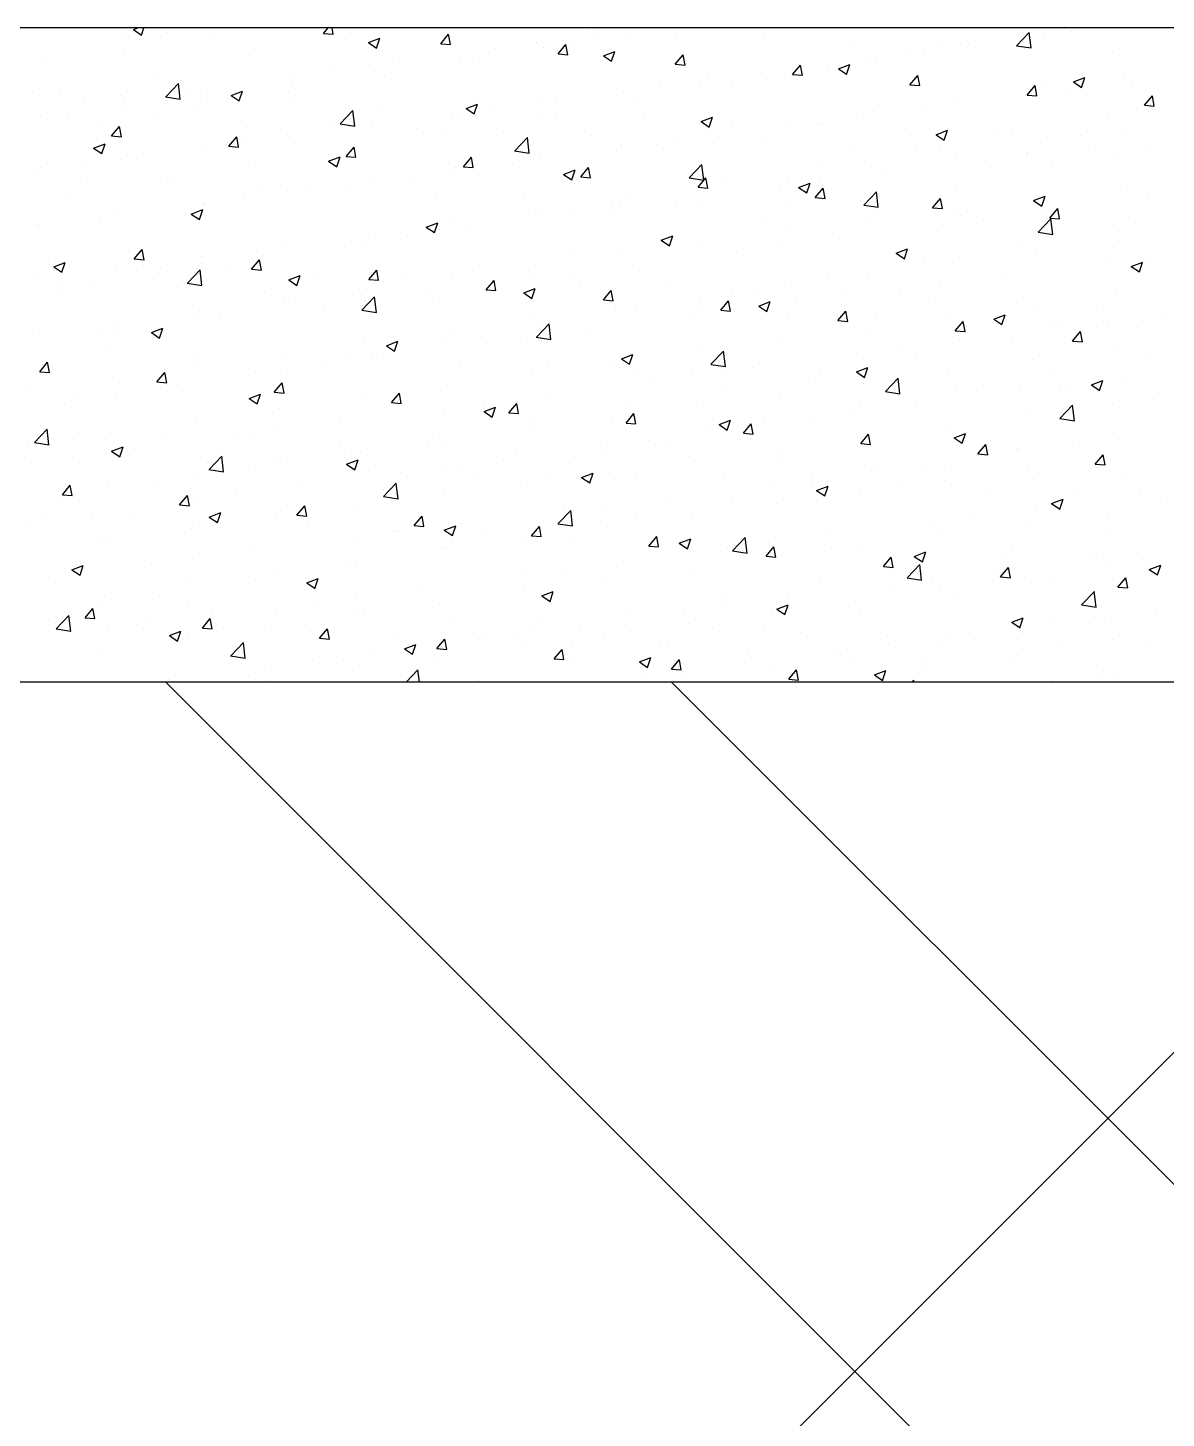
# Model space of a CAD drawing. Header units: millimetres. Extents: x 331487 to 517269, y 198509 to 399936.
# Drawn here: x 404491 to 405187, y 399086 to 399936 of the extents above; entities that cross this region are included whole.
import ezdxf

# ---------------------------------------------------------------- set-up
doc = ezdxf.new("R2010")
doc.units = ezdxf.units.MM
doc.header["$MEASUREMENT"] = 0
doc.linetypes.add('DASHED', pattern=[0.75, 0.5, -0.25])
doc.layers.add('9th_Sunk', color=251, linetype='DASHED', lineweight=5)
doc.layers.add('COLUMN', color=6, linetype='Continuous')

msp = doc.modelspace()

# ---------------------------------------------------------------- linework, layer by layer
at = {"layer": '9th_Sunk', "linetype": 'Continuous'}
for p, q in [((407007.96, 397104.15), (404575.63, 399536.48)), ((404687.76, 398805.62), (405418.61, 399536.48)), ((406543.92, 397877.55), (404884.99, 399536.48))]:
    msp.add_line(p, q, dxfattribs=at)
at = {"layer": 'COLUMN'}
for p, q in [((420345.71, 399936.48), (392220.13, 399936.48)), ((420350.13, 399536.48), (392620.13, 399536.48))]:
    msp.add_line(p, q, dxfattribs=at)
at = {"layer": 'COLUMN', "color": 2, "linetype": 'Continuous'}
for p, q in [((404555.9, 399935.41), (404558.68, 399936.48)), ((404555.9, 399935.41), (404560.87, 399932.05)), ((404560.87, 399932.05), (404562.35, 399936.48)), ((404576.81, 399933.5), (404576.81, 399933.5)), ((404672.13, 399933.04), (404675.01, 399936.48)), ((404672.13, 399933.04), (404678.1, 399932.52)), ((404678.1, 399932.51), (404677.37, 399936.48)), ((404743.85, 399926.77), (404748.67, 399932.51)), ((404749.83, 399926.24), (404748.67, 399932.51)), ((404834.21, 399935.2), (404834.21, 399935.2)), ((404840.5, 399932.24), (404840.5, 399932.24)), ((404887.6, 399932.94), (404887.6, 399932.94)), ((405095.99, 399925.55), (405103.77, 399933.66)), ((405097.41, 399932.59), (405097.41, 399932.59)), ((405104.85, 399924.13), (405103.74, 399933.63)), ((405112.85, 399933.1), (405112.85, 399933.1)), ((405129.47, 399934.31), (405129.47, 399934.31)), ((404551.78, 399930.21), (404551.78, 399930.21)), ((404602.56, 399929.82), (404602.56, 399929.82)), ((404685.34, 399929.47), (404685.34, 399929.47)), ((404699.61, 399927.4), (404706.61, 399930.09)), ((404699.61, 399927.4), (404704.58, 399924.04)), ((404704.58, 399924.04), (404706.61, 399930.08)), ((404743.85, 399926.77), (404749.83, 399926.24)), ((404777.59, 399923.96), (404777.59, 399923.96)), ((404802.63, 399927.26), (404802.63, 399927.26)), ((404806.48, 399924.51), (404806.48, 399924.51)), ((404815.58, 399920.49), (404820.4, 399926.24)), ((404821.55, 399919.96), (404820.4, 399926.23)), ((404825.94, 399927.54), (404825.94, 399927.54)), ((404856.99, 399930.91), (404856.99, 399930.91)), ((404940.98, 399930.69), (404940.98, 399930.69)), ((404994.36, 399928.43), (404994.36, 399928.43)), ((405047.74, 399926.18), (405047.74, 399926.18)), ((405061.5, 399926.06), (405061.5, 399926.06)), ((405066.32, 399925.99), (405066.32, 399925.99)), ((405095.95, 399925.51), (405104.85, 399924.13)), ((405101.13, 399923.92), (405101.13, 399923.92)), ((404500.11, 399915.92), (404500.11, 399915.92)), ((404550.62, 399922.32), (404550.62, 399922.32)), ((404627.03, 399919.46), (404627.03, 399919.46)), ((404714.44, 399915.65), (404714.44, 399915.65)), ((404755.13, 399917.47), (404755.13, 399917.47)), ((404767.62, 399917.53), (404767.62, 399917.53)), ((404815.58, 399920.49), (404821.56, 399919.97)), ((404843.32, 399919.39), (404850.32, 399922.08)), ((404843.32, 399919.39), (404848.3, 399916.03)), ((404848.29, 399916.03), (404850.32, 399922.08)), ((404887.3, 399914.22), (404892.13, 399919.96)), ((404893.28, 399913.69), (404892.12, 399919.96)), ((405003.41, 399917.71), (405003.41, 399917.71)), ((405009.57, 399918.56), (405009.57, 399918.56)), ((405028.45, 399921.01), (405028.45, 399921.01)), ((405039.09, 399922.57), (405039.09, 399922.57)), ((405154.51, 399921.67), (405154.51, 399921.67)), ((404568.71, 399909.45), (404568.71, 399909.45)), ((404651.53, 399907.36), (404651.53, 399907.36)), ((404676.57, 399910.66), (404676.57, 399910.66)), ((404703.2, 399909.97), (404703.2, 399909.97)), ((404709.31, 399907.52), (404709.31, 399907.52)), ((404887.3, 399914.22), (404893.28, 399913.69)), ((404940.26, 399909.4), (404940.26, 399909.4)), ((404959.03, 399907.94), (404963.85, 399913.69)), ((404959.03, 399907.94), (404965.01, 399907.42)), ((404959.06, 399912.16), (404959.06, 399912.16)), ((404965.01, 399907.41), (404963.85, 399913.68)), ((404980.77, 399912.56), (404980.77, 399912.56)), ((404987.03, 399911.38), (404994.04, 399914.07)), ((404987.03, 399911.38), (404992.01, 399908.03)), ((404992, 399908.02), (404994.03, 399914.07)), ((405030.76, 399901.67), (405035.58, 399907.41)), ((405036.73, 399901.14), (405035.58, 399907.4)), ((405162.14, 399906.21), (405162.14, 399906.21)), ((404510.39, 399899.44), (404510.39, 399899.44)), ((404575.62, 399894.34), (404583.41, 399902.46)), ((404584.48, 399892.93), (404583.38, 399902.43)), ((404588.38, 399899.05), (404588.38, 399899.05)), ((404615.59, 399895.15), (404622.59, 399897.83)), ((404620.56, 399891.79), (404622.58, 399897.83)), ((404652.69, 399903.57), (404652.69, 399903.57)), ((404877.35, 399901.11), (404877.35, 399901.11)), ((404902.38, 399904.41), (404902.38, 399904.41)), ((404907.71, 399905.12), (404907.71, 399905.12)), ((404922.45, 399902.55), (404922.45, 399902.55)), ((405030.76, 399901.67), (405036.73, 399901.14)), ((405102.48, 399895.39), (405107.3, 399901.14)), ((405108.46, 399894.86), (405107.3, 399901.13)), ((405111.63, 399899.81), (405111.63, 399899.81)), ((405128.2, 399898.16), (405128.2, 399898.16)), ((405130.75, 399903.37), (405137.75, 399906.06)), ((405130.75, 399903.37), (405135.72, 399900.02)), ((405135.72, 399900.02), (405137.75, 399906.06)), ((405166.07, 399903.15), (405166.07, 399903.15)), ((404494.45, 399897.63), (404494.45, 399897.63)), ((404525.47, 399890.77), (404525.47, 399890.77)), ((404547.83, 399895.38), (404547.83, 399895.38)), ((404550.5, 399894.06), (404550.5, 399894.06)), ((404575.59, 399894.31), (404584.48, 399892.93)), ((404601.21, 399893.12), (404601.21, 399893.12)), ((404601.34, 399896.53), (404601.34, 399896.53)), ((404615.59, 399895.15), (404620.56, 399891.79)), ((404650.99, 399897.51), (404650.99, 399897.51)), ((404654.59, 399890.87), (404654.59, 399890.87)), ((404759.3, 399887.14), (404766.3, 399889.82)), ((404764.27, 399883.78), (404766.3, 399889.82)), ((404805.26, 399891.22), (404805.26, 399891.22)), ((404814.19, 399892.8), (404814.19, 399892.8)), ((404855.77, 399897.62), (404855.77, 399897.62)), ((404864.13, 399892.54), (404864.13, 399892.54)), ((405060.29, 399892.77), (405060.29, 399892.77)), ((405102.48, 399895.39), (405108.46, 399894.87)), ((405103.17, 399894.87), (405103.17, 399894.87)), ((405174.21, 399889.11), (405179.03, 399894.86)), ((405180.18, 399888.59), (405179.03, 399894.85)), ((404498.89, 399882.63), (404498.89, 399882.63)), ((404515.53, 399884.2), (404515.53, 399884.2)), ((404549.4, 399889.03), (404549.4, 399889.03)), ((404568.91, 399881.94), (404568.91, 399881.94)), ((404592.67, 399887.5), (404592.67, 399887.5)), ((404682.35, 399877.79), (404690.14, 399885.91)), ((404691.21, 399876.38), (404690.1, 399885.87)), ((404707.98, 399888.61), (404707.98, 399888.61)), ((404751.29, 399884.52), (404751.29, 399884.52)), ((404753.92, 399884.18), (404753.92, 399884.18)), ((404759.3, 399887.14), (404764.27, 399883.78)), ((404761.36, 399886.35), (404761.36, 399886.35)), ((404776.32, 399887.81), (404776.32, 399887.81)), ((404805.82, 399882.53), (404805.82, 399882.53)), ((404814.74, 399884.1), (404814.74, 399884.1)), ((404868.12, 399881.84), (404868.12, 399881.84)), ((404903.01, 399879.13), (404910.01, 399881.82)), ((404907.98, 399875.77), (404910.01, 399881.81)), ((405002.14, 399881.57), (405002.14, 399881.57)), ((405008.35, 399885.27), (405008.35, 399885.27)), ((405040.01, 399886.55), (405040.01, 399886.55)), ((405151.6, 399882.93), (405151.6, 399882.93)), ((405174.21, 399889.11), (405180.19, 399888.59)), ((404534.35, 399877.49), (404534.35, 399877.49)), ((404542.55, 399870.37), (404547.37, 399876.12)), ((404548.52, 399869.84), (404547.37, 399876.11)), ((404622.3, 399879.69), (404622.3, 399879.69)), ((404675.68, 399877.43), (404675.68, 399877.43)), ((404682.31, 399877.76), (404691.21, 399876.38)), ((404688.13, 399876.2), (404688.13, 399876.2)), ((404701.98, 399876.68), (404701.98, 399876.68)), ((404729.06, 399875.18), (404729.06, 399875.18)), ((404747.5, 399872.52), (404747.5, 399872.52)), ((404782.44, 399872.92), (404782.44, 399872.92)), ((404903.01, 399879.13), (404907.99, 399875.77)), ((404921.51, 399879.59), (404921.51, 399879.59)), ((404957.84, 399878.87), (404957.84, 399878.87)), ((404974.89, 399877.33), (404974.89, 399877.33)), ((404977.11, 399878.27), (404977.11, 399878.27)), ((405028.27, 399875.08), (405028.27, 399875.08)), ((405046.72, 399871.12), (405053.73, 399873.81)), ((405051.7, 399867.76), (405053.72, 399873.81)), ((405081.65, 399872.82), (405081.65, 399872.82)), ((405093.28, 399872.92), (405093.28, 399872.92)), ((405160.93, 399872.92), (405160.93, 399872.92)), ((404531.56, 399862.89), (404538.57, 399865.58)), ((404536.53, 399859.54), (404538.56, 399865.58)), ((404542.55, 399870.37), (404548.53, 399869.85)), ((404614.28, 399864.1), (404619.1, 399869.84)), ((404614.28, 399864.1), (404620.25, 399863.57)), ((404620.25, 399863.57), (404619.09, 399869.84)), ((404625.23, 399867.92), (404625.23, 399867.92)), ((404650.26, 399871.22), (404650.26, 399871.22)), ((404651.47, 399870.28), (404651.47, 399870.28)), ((404789.07, 399861.24), (404796.86, 399869.36)), ((404797.93, 399859.82), (404796.83, 399869.32)), ((404835.83, 399870.67), (404835.83, 399870.67)), ((404854.56, 399864.33), (404854.56, 399864.33)), ((404876.08, 399864.97), (404876.08, 399864.97)), ((404889.21, 399868.41), (404889.21, 399868.41)), ((404906.5, 399871.83), (404906.5, 399871.83)), ((404913.95, 399869.96), (404913.95, 399869.96)), ((404942.59, 399866.16), (404942.59, 399866.16)), ((404995.97, 399863.9), (404995.97, 399863.9)), ((405046.72, 399871.12), (405051.7, 399867.76)), ((405110.42, 399866.52), (405110.42, 399866.52)), ((405135.03, 399870.57), (405135.03, 399870.57)), ((405139.77, 399863.71), (405139.77, 399863.71)), ((404531.56, 399862.89), (404536.54, 399859.54)), ((404548.19, 399855.74), (404548.19, 399855.74)), ((404562.07, 399859.61), (404562.07, 399859.61)), ((404600.13, 399863.24), (404600.13, 399863.24)), ((404675.28, 399854.88), (404682.28, 399857.57)), ((404680.25, 399851.53), (404682.28, 399857.57)), ((404686, 399857.82), (404690.82, 399863.57)), ((404686, 399857.82), (404691.98, 399857.3)), ((404689.18, 399862.51), (404689.18, 399862.51)), ((404691.98, 399857.29), (404690.82, 399863.56)), ((404757.73, 399851.55), (404762.55, 399857.29)), ((404763.7, 399851.02), (404762.55, 399857.29)), ((404789.04, 399861.2), (404797.93, 399859.82)), ((404804.05, 399857.93), (404804.05, 399857.93)), ((404851.04, 399861.67), (404851.04, 399861.67)), ((405034.96, 399862.91), (405034.96, 399862.91)), ((405049.35, 399861.64), (405049.35, 399861.64)), ((405059.07, 399859.48), (405059.07, 399859.48)), ((405076.86, 399855.43), (405076.86, 399855.43)), ((405101.89, 399858.72), (405101.89, 399858.72)), ((405102.74, 399859.39), (405102.74, 399859.39)), ((405156.12, 399857.13), (405156.12, 399857.13)), ((405175.56, 399860.97), (405175.56, 399860.97)), ((404497.68, 399849.34), (404497.68, 399849.34)), ((404499.16, 399851.33), (404499.16, 399851.33)), ((404524.2, 399854.62), (404524.2, 399854.62)), ((404630.86, 399852.5), (404630.86, 399852.5)), ((404675.28, 399854.88), (404680.25, 399851.53)), ((404750.01, 399848.37), (404750.01, 399848.37)), ((404752.7, 399850.89), (404752.7, 399850.89)), ((404757.73, 399851.55), (404763.7, 399851.02)), ((404787.89, 399853.36), (404787.89, 399853.36)), ((404818.99, 399846.87), (404825.99, 399849.56)), ((404818.99, 399846.87), (404823.96, 399843.52)), ((404823.96, 399843.52), (404825.99, 399849.56)), ((404829.45, 399845.27), (404834.27, 399851.02)), ((404835.43, 399844.74), (404834.27, 399851.01)), ((404895.8, 399844.69), (404903.58, 399852.8)), ((404904.66, 399843.27), (404903.55, 399852.77)), ((404976.64, 399852.9), (404976.64, 399852.9)), ((405007.13, 399851.98), (405007.13, 399851.98)), ((405013.71, 399847.11), (405013.71, 399847.11)), ((405117.24, 399850.96), (405117.24, 399850.96)), ((404527.93, 399844.55), (404527.93, 399844.55)), ((404572.54, 399842.49), (404572.54, 399842.49)), ((404581.32, 399842.29), (404581.32, 399842.29)), ((404634.7, 399840.03), (404634.7, 399840.03)), ((404700.76, 399843.39), (404700.76, 399843.39)), ((404724.98, 399845.08), (404724.98, 399845.08)), ((404829.45, 399845.27), (404835.43, 399844.75)), ((404895.76, 399844.65), (404904.66, 399843.27)), ((404901.18, 399839), (404906, 399844.74)), ((404901.18, 399839), (404907.16, 399838.47)), ((404905.28, 399838.54), (404905.28, 399838.54)), ((404907.15, 399838.47), (404906, 399844.74)), ((404918.32, 399842.89), (404918.32, 399842.89)), ((404950.8, 399838.83), (404950.8, 399838.83)), ((404956.62, 399845.58), (404956.62, 399845.58)), ((404962.7, 399838.87), (404969.7, 399841.55)), ((404962.7, 399838.87), (404967.68, 399835.51)), ((404967.67, 399835.51), (404969.7, 399841.55)), ((404972.91, 399832.72), (404977.73, 399838.47)), ((404975.83, 399842.12), (404975.83, 399842.12)), ((404978.88, 399832.19), (404977.72, 399838.46)), ((405058.92, 399840.95), (405058.92, 399840.95)), ((405159.71, 399839.64), (405159.71, 399839.64)), ((404514.22, 399832.48), (404514.22, 399832.48)), ((404598.91, 399829.95), (404598.91, 399829.95)), ((404623.95, 399831.78), (404623.95, 399831.78)), ((404650.25, 399836.99), (404650.25, 399836.99)), ((404661.83, 399836.76), (404661.83, 399836.76)), ((404688.08, 399837.78), (404688.08, 399837.78)), ((404741.46, 399835.52), (404741.46, 399835.52)), ((404794.85, 399833.27), (404794.85, 399833.27)), ((404848.23, 399831.01), (404848.23, 399831.01)), ((404853.34, 399831.04), (404853.34, 399831.04)), ((404860.01, 399832.88), (404860.01, 399832.88)), ((404887.64, 399830.51), (404887.64, 399830.51)), ((404972.91, 399832.72), (404978.88, 399832.2)), ((405000.6, 399830.94), (405000.6, 399830.94)), ((405002.52, 399828.13), (405010.31, 399836.25)), ((405011.38, 399826.72), (405010.27, 399836.22)), ((405044.63, 399826.45), (405049.45, 399832.19)), ((405050.61, 399825.92), (405049.45, 399832.19)), ((405106.42, 399830.86), (405113.42, 399833.54)), ((405106.42, 399830.86), (405111.39, 399827.5)), ((405109.2, 399833.23), (405109.2, 399833.23)), ((405111.39, 399827.5), (405113.41, 399833.54)), ((405176.62, 399832.58), (405176.62, 399832.58)), ((404546.97, 399822.45), (404546.97, 399822.45)), ((404591.25, 399822.63), (404598.26, 399825.32)), ((404591.25, 399822.63), (404596.23, 399819.27)), ((404596.23, 399819.27), (404598.25, 399825.32)), ((404598.92, 399828.48), (404598.92, 399828.48)), ((404801.69, 399822.87), (404801.69, 399822.87)), ((404802.83, 399824.64), (404802.83, 399824.64)), ((404824.74, 399822.23), (404824.74, 399822.23)), ((404849.77, 399825.53), (404849.77, 399825.53)), ((404901.61, 399828.76), (404901.61, 399828.76)), ((404954.99, 399826.5), (404954.99, 399826.5)), ((405002.49, 399828.1), (405011.38, 399826.72)), ((405008.37, 399824.25), (405008.37, 399824.25)), ((405044.63, 399826.45), (405050.61, 399825.92)), ((405057.86, 399826.19), (405057.86, 399826.19)), ((405061.76, 399821.99), (405061.76, 399821.99)), ((405113.46, 399824.27), (405113.46, 399824.27)), ((405116.36, 399820.17), (405121.18, 399825.92)), ((405122.33, 399819.64), (405121.18, 399825.91)), ((404496.46, 399816.05), (404496.46, 399816.05)), ((404497.89, 399815.18), (404497.89, 399815.18)), ((404535.76, 399820.17), (404535.76, 399820.17)), ((404734.97, 399814.62), (404741.97, 399817.31)), ((404734.97, 399814.62), (404739.94, 399811.27)), ((404739.94, 399811.26), (404741.97, 399817.31)), ((404743.37, 399812.86), (404743.37, 399812.86)), ((404751.49, 399817.6), (404751.49, 399817.6)), ((404761.58, 399813.92), (404761.58, 399813.92)), ((404942.29, 399820.93), (404942.29, 399820.93)), ((405005.92, 399818.69), (405005.92, 399818.69)), ((405050.55, 399815.98), (405050.55, 399815.98)), ((405075.59, 399819.28), (405075.59, 399819.28)), ((405109.24, 399811.58), (405117.03, 399819.7)), ((405115.14, 399819.74), (405115.14, 399819.74)), ((405116.36, 399820.17), (405122.33, 399819.65)), ((405118.1, 399810.17), (405117, 399819.67)), ((405155.43, 399815.97), (405155.43, 399815.97)), ((405168.52, 399817.48), (405168.52, 399817.48)), ((404698.67, 399805.64), (404698.67, 399805.64)), ((404699.55, 399810.1), (404699.55, 399810.1)), ((404723.71, 399808.93), (404723.71, 399808.93)), ((404878.68, 399806.61), (404885.68, 399809.3)), ((404878.68, 399806.61), (404883.65, 399803.26)), ((404883.65, 399803.26), (404885.68, 399809.3)), ((404883.97, 399810.92), (404883.97, 399810.92)), ((404904.06, 399805.25), (404904.06, 399805.25)), ((404955.41, 399812.29), (404955.41, 399812.29)), ((404987.4, 399807.67), (404987.4, 399807.67)), ((405097.11, 399805.96), (405097.11, 399805.96)), ((405109.21, 399811.55), (405118.1, 399810.17)), ((405158.5, 399806.35), (405158.5, 399806.35)), ((404556.42, 399795.15), (404561.25, 399800.9)), ((404562.4, 399794.62), (404561.24, 399800.89)), ((404597.69, 399796.66), (404597.69, 399796.66)), ((404635.52, 399797.32), (404635.52, 399797.32)), ((404649.04, 399803.7), (404649.04, 399803.7)), ((404685.05, 399802.85), (404685.05, 399802.85)), ((404825.65, 399800.91), (404825.65, 399800.91)), ((404852.12, 399797.75), (404852.12, 399797.75)), ((404924.49, 399799.39), (404924.49, 399799.39)), ((404949.53, 399802.68), (404949.53, 399802.68)), ((405022.39, 399798.6), (405029.39, 399801.29)), ((405022.39, 399798.6), (405027.37, 399795.25)), ((405027.36, 399795.25), (405029.39, 399801.29)), ((405038.8, 399795.95), (405038.8, 399795.95)), ((405107.98, 399799.94), (405107.98, 399799.94)), ((405175.34, 399796.44), (405175.34, 399796.44)), ((404507.23, 399790.38), (404514.23, 399793.06)), ((404507.23, 399790.38), (404512.21, 399787.02)), ((404508.46, 399793.45), (404508.46, 399793.45)), ((404512.2, 399787.02), (404514.23, 399793.06)), ((404545.75, 399789.16), (404545.75, 399789.16)), ((404556.42, 399795.15), (404562.4, 399794.63)), ((404561.84, 399791.19), (404561.84, 399791.19)), ((404572.61, 399789.04), (404572.61, 399789.04)), ((404588.88, 399780.38), (404596.67, 399788.5)), ((404597.74, 399778.97), (404596.64, 399788.46)), ((404597.65, 399792.34), (404597.65, 399792.34)), ((404615.23, 399788.94), (404615.23, 399788.94)), ((404626.73, 399792.83), (404626.73, 399792.83)), ((404628.15, 399788.88), (404632.97, 399794.62)), ((404628.15, 399788.88), (404634.13, 399788.36)), ((404634.13, 399788.35), (404632.97, 399794.62)), ((404699.88, 399782.6), (404704.7, 399788.35)), ((404705.85, 399782.07), (404704.7, 399788.34)), ((404767.33, 399790.9), (404767.33, 399790.9)), ((404801.61, 399791.35), (404801.61, 399791.35)), ((404861.34, 399791.07), (404861.34, 399791.07)), ((405056.64, 399792.9), (405056.64, 399792.9)), ((405150.31, 399793.14), (405150.31, 399793.14)), ((405166.11, 399790.59), (405173.11, 399793.28)), ((405166.11, 399790.59), (405171.08, 399787.24)), ((405171.08, 399787.24), (405173.1, 399793.28)), ((404495.24, 399782.76), (404495.24, 399782.76)), ((404509.46, 399780.73), (404509.46, 399780.73)), ((404529.55, 399780.01), (404529.55, 399780.01)), ((404568.41, 399782.82), (404568.41, 399782.82)), ((404588.85, 399780.34), (404597.74, 399778.96)), ((404650.94, 399782.37), (404657.95, 399785.06)), ((404650.95, 399782.37), (404655.92, 399779.01)), ((404655.92, 399779.01), (404657.94, 399785.05)), ((404668.61, 399786.68), (404668.61, 399786.68)), ((404699.88, 399782.6), (404705.85, 399782.08)), ((404709.01, 399780.89), (404709.01, 399780.89)), ((404721.99, 399784.42), (404721.99, 399784.42)), ((404750.27, 399784.31), (404750.27, 399784.31)), ((404771.6, 399776.33), (404776.42, 399782.07)), ((404775.37, 399782.17), (404775.37, 399782.17)), ((404777.58, 399775.8), (404776.42, 399782.07)), ((404798.43, 399782.79), (404798.43, 399782.79)), ((404823.46, 399786.09), (404823.46, 399786.09)), ((404828.75, 399779.91), (404828.75, 399779.91)), ((404954.19, 399779), (404954.19, 399779)), ((404980.48, 399785.93), (404980.48, 399785.93)), ((405004.7, 399785.41), (405004.7, 399785.41)), ((405049.28, 399779.84), (405049.28, 399779.84)), ((405087.15, 399784.82), (405087.15, 399784.82)), ((404510.09, 399772.81), (404510.09, 399772.81)), ((404582.93, 399777.76), (404582.93, 399777.76)), ((404636.31, 399775.5), (404636.31, 399775.5)), ((404647.82, 399770.41), (404647.82, 399770.41)), ((404650.69, 399770.88), (404650.69, 399770.88)), ((404689.69, 399773.25), (404689.69, 399773.25)), ((404695.61, 399763.83), (404703.39, 399771.94)), ((404698.33, 399776.81), (404698.33, 399776.81)), ((404704.47, 399762.41), (404703.36, 399771.91)), ((404735.27, 399774.48), (404735.27, 399774.48)), ((404743.07, 399770.99), (404743.07, 399770.99)), ((404771.6, 399776.33), (404777.58, 399775.8)), ((404794.66, 399774.36), (404801.66, 399777.05)), ((404794.66, 399774.36), (404799.63, 399771)), ((404799.63, 399771), (404801.66, 399777.05)), ((404843.33, 399770.05), (404848.15, 399775.8)), ((404849.3, 399769.52), (404848.15, 399775.79)), ((404882.14, 399777.66), (404882.14, 399777.66)), ((404902.85, 399771.96), (404902.85, 399771.96)), ((404922.16, 399775.92), (404922.16, 399775.92)), ((404935.52, 399775.4), (404935.52, 399775.4)), ((404988.9, 399773.15), (404988.9, 399773.15)), ((405024.25, 399776.54), (405024.25, 399776.54)), ((405042.28, 399770.89), (405042.28, 399770.89)), ((405157.28, 399773.06), (405157.28, 399773.06)), ((404596.48, 399763.37), (404596.48, 399763.37)), ((404672.37, 399766.19), (404672.37, 399766.19)), ((404695.57, 399763.79), (404704.47, 399762.41)), ((404697.4, 399769.49), (404697.4, 399769.49)), ((404796.46, 399768.74), (404796.46, 399768.74)), ((404843.33, 399770.05), (404849.31, 399769.53)), ((404849.84, 399766.48), (404849.84, 399766.48)), ((404850.91, 399764.46), (404850.91, 399764.46)), ((404863.84, 399765.91), (404863.84, 399765.91)), ((404903.22, 399764.23), (404903.22, 399764.23)), ((404915.05, 399763.78), (404919.88, 399769.52)), ((404915.05, 399763.78), (404921.03, 399763.25)), ((404921.03, 399763.25), (404919.87, 399769.52)), ((404923.22, 399763.24), (404923.22, 399763.24)), ((404938.37, 399766.35), (404945.37, 399769.04)), ((404938.37, 399766.35), (404943.35, 399763)), ((404943.34, 399762.99), (404945.37, 399769.04)), ((404956.6, 399761.97), (404956.6, 399761.97)), ((404961.09, 399768.23), (404961.09, 399768.23)), ((404986.78, 399757.5), (404991.6, 399763.25)), ((404992.76, 399756.97), (404991.6, 399763.24)), ((405095.67, 399768.64), (405095.67, 399768.64)), ((405106.77, 399766.65), (405106.77, 399766.65)), ((405149.05, 399766.38), (405149.05, 399766.38)), ((405186.91, 399761.98), (405186.91, 399761.98)), ((404544.54, 399755.87), (404544.54, 399755.87)), ((404592.37, 399760.87), (404592.37, 399760.87)), ((404609.21, 399757.88), (404609.21, 399757.88)), ((404800.4, 399758.06), (404800.4, 399758.06)), ((404802.33, 399747.27), (404810.12, 399755.39)), ((404805.52, 399755.9), (404805.52, 399755.9)), ((404811.19, 399745.86), (404810.08, 399755.36)), ((404898.18, 399759.95), (404898.18, 399759.95)), ((404986.78, 399757.5), (404992.76, 399756.98)), ((405009.99, 399759.71), (405009.99, 399759.71)), ((405055.42, 399759.61), (405055.42, 399759.61)), ((405058.51, 399751.23), (405063.33, 399756.97)), ((405064.48, 399750.7), (405063.33, 399756.97)), ((405063.37, 399757.46), (405063.37, 399757.46)), ((405082.08, 399758.34), (405089.09, 399761.03)), ((405082.08, 399758.34), (405087.06, 399754.99)), ((405087.05, 399754.99), (405089.08, 399761.03)), ((405116.75, 399755.2), (405116.75, 399755.2)), ((405124, 399753.7), (405124, 399753.7)), ((405149.04, 399756.99), (405149.04, 399756.99)), ((405151.3, 399756.3), (405151.3, 399756.3)), ((404494.03, 399749.47), (404494.03, 399749.47)), ((404534.06, 399750.86), (404534.06, 399750.86)), ((404546.3, 399749.6), (404546.3, 399749.6)), ((404566.92, 399750.12), (404573.92, 399752.8)), ((404566.92, 399750.12), (404571.9, 399746.76)), ((404571.34, 399752.89), (404571.34, 399752.89)), ((404571.89, 399746.76), (404573.92, 399752.8)), ((404710.64, 399742.11), (404717.64, 399744.79)), ((404715.61, 399738.75), (404717.63, 399744.79)), ((404747.2, 399745.89), (404747.2, 399745.89)), ((404749.05, 399751.02), (404749.05, 399751.02)), ((404797.16, 399746.65), (404797.16, 399746.65)), ((404802.3, 399747.24), (404811.19, 399745.86)), ((404835.03, 399751.63), (404835.03, 399751.63)), ((404952.98, 399745.71), (404952.98, 399745.71)), ((405003.49, 399752.12), (405003.49, 399752.12)), ((405058.51, 399751.23), (405064.48, 399750.7)), ((405060.85, 399745.38), (405060.85, 399745.38)), ((405092.98, 399746.29), (405092.98, 399746.29)), ((405130.23, 399744.95), (405135.05, 399750.7)), ((405130.23, 399744.95), (405136.21, 399744.43)), ((405136.21, 399744.42), (405135.05, 399750.69)), ((405170.13, 399752.95), (405170.13, 399752.95)), ((404541.95, 399740.36), (404541.95, 399740.36)), ((404595.33, 399738.1), (404595.33, 399738.1)), ((404646.61, 399737.12), (404646.61, 399737.12)), ((404697.12, 399743.52), (404697.12, 399743.52)), ((404710.64, 399742.11), (404715.61, 399738.75)), ((404772.12, 399743.35), (404772.12, 399743.35)), ((404854.35, 399734.1), (404861.35, 399736.79)), ((404859.32, 399730.74), (404861.35, 399736.78)), ((404901.63, 399738.67), (404901.63, 399738.67)), ((404909.05, 399730.72), (404916.84, 399738.84)), ((404917.91, 399729.31), (404916.81, 399738.81)), ((404997.94, 399737.1), (404997.94, 399737.1)), ((405022.97, 399740.4), (405022.97, 399740.4)), ((405034.67, 399736.28), (405034.67, 399736.28)), ((405156.06, 399739.77), (405156.06, 399739.77)), ((404498.57, 399726.21), (404503.39, 399731.95)), ((404504.55, 399725.68), (404503.39, 399731.95)), ((404595.26, 399730.08), (404595.26, 399730.08)), ((404648.71, 399735.85), (404648.71, 399735.85)), ((404671.09, 399730.05), (404671.09, 399730.05)), ((404688.88, 399735.88), (404688.88, 399735.88)), ((404702.09, 399733.59), (404702.09, 399733.59)), ((404708.97, 399735.04), (404708.97, 399735.04)), ((404755.48, 399731.34), (404755.48, 399731.34)), ((404808.86, 399729.08), (404808.86, 399729.08)), ((404849.69, 399731.18), (404849.69, 399731.18)), ((404854.35, 399734.1), (404859.32, 399730.74)), ((404909.02, 399730.69), (404917.91, 399729.31)), ((404934.78, 399728.79), (404934.78, 399728.79)), ((404998.06, 399726.09), (405005.06, 399728.78)), ((405003.03, 399722.73), (405005.06, 399728.78)), ((405105.55, 399733.37), (405105.55, 399733.37)), ((405175.27, 399734.34), (405175.27, 399734.34)), ((404498.57, 399726.21), (404504.55, 399725.69)), ((404543.32, 399722.58), (404543.32, 399722.58)), ((404570.3, 399719.93), (404575.12, 399725.68)), ((404570.3, 399719.93), (404576.28, 399719.41)), ((404576.27, 399719.41), (404575.12, 399725.67)), ((404630.56, 399725.87), (404630.56, 399725.87)), ((404642.03, 399713.66), (404646.85, 399719.4)), ((404646.06, 399726.75), (404646.06, 399726.75)), ((404648, 399713.13), (404646.84, 399719.4)), ((404799.18, 399724.77), (404799.18, 399724.77)), ((404862.24, 399726.83), (404862.24, 399726.83)), ((404871.88, 399720.51), (404871.88, 399720.51)), ((404896.91, 399723.8), (404896.91, 399723.8)), ((404915.62, 399724.57), (404915.62, 399724.57)), ((404969.01, 399722.32), (404969.01, 399722.32)), ((404976.35, 399726.27), (404976.35, 399726.27)), ((404998.06, 399726.09), (405003.04, 399722.73)), ((405015.78, 399714.17), (405023.57, 399722.29)), ((405022.39, 399720.06), (405022.39, 399720.06)), ((405024.64, 399712.76), (405023.53, 399722.25)), ((405054.21, 399726.32), (405054.21, 399726.32)), ((405116.95, 399724.33), (405116.95, 399724.33)), ((405141.77, 399718.08), (405148.78, 399720.77)), ((405146.75, 399714.72), (405148.77, 399720.77)), ((405160.6, 399722.54), (405160.6, 399722.54)), ((404492.81, 399716.18), (404492.81, 399716.18)), ((404545.03, 399713.45), (404545.03, 399713.45)), ((404572.25, 399715.86), (404572.25, 399715.86)), ((404582.9, 399718.44), (404582.9, 399718.44)), ((404626.61, 399709.85), (404633.62, 399712.54)), ((404631.58, 399706.5), (404633.61, 399712.54)), ((404642.03, 399713.66), (404648, 399713.14)), ((404713.75, 399707.38), (404718.57, 399713.13)), ((404719.73, 399706.86), (404718.57, 399713.12)), ((404747.84, 399717.73), (404747.84, 399717.73)), ((404808.72, 399712.19), (404808.72, 399712.19)), ((404918.03, 399716.26), (404918.03, 399716.26)), ((404951.76, 399712.42), (404951.76, 399712.42)), ((405002.27, 399718.83), (405002.27, 399718.83)), ((405015.74, 399714.14), (405024.64, 399712.76)), ((405058.63, 399714.32), (405058.63, 399714.32)), ((405075.77, 399717.81), (405075.77, 399717.81)), ((405097.69, 399714.26), (405097.69, 399714.26)), ((405122.73, 399717.55), (405122.73, 399717.55)), ((405129.15, 399715.55), (405129.15, 399715.55)), ((405141.77, 399718.08), (405146.75, 399714.72)), ((405182.54, 399713.29), (405182.54, 399713.29)), ((404513.93, 399705.85), (404513.93, 399705.85)), ((404520, 399710.16), (404520, 399710.16)), ((404626.61, 399709.85), (404631.59, 399706.5)), ((404645.39, 399703.83), (404645.39, 399703.83)), ((404695.9, 399710.23), (404695.9, 399710.23)), ((404713.75, 399707.38), (404719.73, 399706.86)), ((404745.82, 399703.91), (404745.82, 399703.91)), ((404770.33, 399701.84), (404777.33, 399704.53)), ((404770.85, 399707.2), (404770.85, 399707.2)), ((404775.3, 399698.49), (404777.32, 399704.53)), ((404785.48, 399701.11), (404790.3, 399706.85)), ((404791.45, 399700.58), (404790.3, 399706.85)), ((404859.71, 399706.25), (404859.71, 399706.25)), ((404900.42, 399705.38), (404900.42, 399705.38)), ((405000.31, 399704.31), (405000.31, 399704.31)), ((405034.54, 399705.94), (405034.54, 399705.94)), ((405122.5, 399697.62), (405130.29, 399705.74)), ((405131.36, 399696.21), (405130.26, 399705.7)), ((405154.85, 399706.48), (405154.85, 399706.48)), ((404594.05, 399696.79), (404594.05, 399696.79)), ((404682.66, 399695.59), (404682.66, 399695.59)), ((404770.33, 399701.84), (404775.3, 399698.49)), ((404785.48, 399701.11), (404791.45, 399700.59)), ((404801.39, 399696.24), (404801.39, 399696.24)), ((404848.48, 399697.89), (404848.48, 399697.89)), ((404857.2, 399694.83), (404862.02, 399700.58)), ((404857.2, 399694.83), (404863.18, 399694.31)), ((404863.18, 399694.3), (404862.02, 399700.57)), ((404914.04, 399693.84), (404921.04, 399696.52)), ((404914.04, 399693.84), (404919.01, 399690.48)), ((404919.01, 399690.48), (404921.04, 399696.52)), ((404928.93, 399688.56), (404933.75, 399694.3)), ((404934.9, 399688.03), (404933.75, 399694.3)), ((404941.99, 399694.3), (404941.99, 399694.3)), ((404971.63, 399697.66), (404971.63, 399697.66)), ((404996.67, 399700.96), (404996.67, 399700.96)), ((405104.34, 399700.08), (405104.34, 399700.08)), ((405122.47, 399697.58), (405131.36, 399696.2)), ((404495.41, 399682.97), (404503.2, 399691.08)), ((404504.27, 399681.55), (404503.17, 399691.05)), ((404522.47, 399689.26), (404522.47, 399689.26)), ((404542.11, 399689.29), (404542.11, 399689.29)), ((404575.86, 399687), (404575.86, 399687)), ((404619.75, 399687.31), (404619.75, 399687.31)), ((404644.79, 399690.61), (404644.79, 399690.61)), ((404743.07, 399686.23), (404743.07, 399686.23)), ((404797.97, 399691.48), (404797.97, 399691.48)), ((404908.48, 399689.35), (404908.48, 399689.35)), ((404928.93, 399688.56), (404934.91, 399688.04)), ((405000.66, 399682.28), (405005.48, 399688.03)), ((405001.05, 399685.54), (405001.05, 399685.54)), ((405006.63, 399681.75), (405005.47, 399688.02)), ((405052.99, 399693.03), (405052.99, 399693.03)), ((405057.75, 399685.83), (405064.75, 399688.51)), ((405057.75, 399685.83), (405062.73, 399682.47)), ((405062.72, 399682.47), (405064.75, 399688.51)), ((405155.14, 399689.34), (405155.14, 399689.34)), ((404491.6, 399682.89), (404491.6, 399682.89)), ((404495.38, 399682.93), (404504.28, 399681.55)), ((404542.59, 399677.6), (404549.59, 399680.29)), ((404542.59, 399677.6), (404547.57, 399674.24)), ((404547.56, 399674.24), (404549.59, 399680.29)), ((404556.6, 399679), (404556.6, 399679)), ((404629.24, 399684.75), (404629.24, 399684.75)), ((404682.62, 399682.49), (404682.62, 399682.49)), ((404694.68, 399676.95), (404694.68, 399676.95)), ((404736, 399680.24), (404736, 399680.24)), ((404746.62, 399684.44), (404746.62, 399684.44)), ((404789.39, 399677.98), (404789.39, 399677.98)), ((404845.57, 399681.06), (404845.57, 399681.06)), ((404870.6, 399684.36), (404870.6, 399684.36)), ((404883.67, 399684.29), (404883.67, 399684.29)), ((404950.54, 399679.14), (404950.54, 399679.14)), ((405000.66, 399682.28), (405006.63, 399681.76)), ((405072.38, 399676.01), (405077.2, 399681.75)), ((405078.36, 399675.48), (405077.2, 399681.75)), ((405096.42, 399678.11), (405096.42, 399678.11)), ((405096.82, 399679.33), (405096.82, 399679.33)), ((405134.3, 399683.1), (405134.3, 399683.1)), ((404493.69, 399670.72), (404493.69, 399670.72)), ((404518.72, 399674.01), (404518.72, 399674.01)), ((404543.56, 399675.83), (404543.56, 399675.83)), ((404596.94, 399673.57), (404596.94, 399673.57)), ((404602.14, 399666.41), (404609.93, 399674.53)), ((404611, 399665), (404609.89, 399674.5)), ((404644.17, 399670.54), (404644.17, 399670.54)), ((404650.32, 399671.32), (404650.32, 399671.32)), ((404684.75, 399676.22), (404684.75, 399676.22)), ((404686.3, 399669.59), (404693.31, 399672.28)), ((404686.3, 399669.59), (404691.28, 399666.24)), ((404691.28, 399666.23), (404693.3, 399672.28)), ((404703.71, 399669.06), (404703.71, 399669.06)), ((404782.42, 399672.75), (404782.42, 399672.75)), ((404825.35, 399674.28), (404825.35, 399674.28)), ((404842.77, 399675.73), (404842.77, 399675.73)), ((404896.15, 399673.47), (404896.15, 399673.47)), ((404899.2, 399672.09), (404899.2, 399672.09)), ((404949.53, 399671.22), (404949.53, 399671.22)), ((405002.91, 399668.96), (405002.91, 399668.96)), ((405038.5, 399669.32), (405038.5, 399669.32)), ((405071.39, 399674.82), (405071.39, 399674.82)), ((405072.38, 399676.01), (405078.36, 399675.48)), ((405144.11, 399669.73), (405148.93, 399675.48)), ((405144.11, 399669.73), (405150.08, 399669.21)), ((405150.08, 399669.2), (405148.93, 399675.47)), ((405153.63, 399673.19), (405153.63, 399673.19)), ((404592.83, 399663.5), (404592.83, 399663.5)), ((404602.11, 399666.38), (404611, 399665)), ((404626.44, 399666.21), (404626.44, 399666.21)), ((404719.51, 399664.47), (404719.51, 399664.47)), ((404744.54, 399667.76), (404744.54, 399667.76)), ((404757.09, 399666.81), (404757.09, 399666.81)), ((404767.03, 399664.27), (404767.03, 399664.27)), ((404810.47, 399664.55), (404810.47, 399664.55)), ((404830.02, 399661.58), (404837.02, 399664.27)), ((404830.02, 399661.58), (404834.99, 399658.23)), ((404834.99, 399658.23), (404837.02, 399664.27)), ((404847.26, 399664.6), (404847.26, 399664.6)), ((404863.85, 399662.3), (404863.85, 399662.3)), ((404917.24, 399660.04), (404917.24, 399660.04)), ((404970.36, 399661.52), (404970.36, 399661.52)), ((405008.23, 399666.5), (405008.23, 399666.5)), ((405051.78, 399659.75), (405051.78, 399659.75)), ((405056.3, 399666.71), (405056.3, 399666.71)), ((405103.12, 399666.79), (405103.12, 399666.79)), ((405109.68, 399664.45), (405109.68, 399664.45)), ((405163.06, 399662.19), (405163.06, 399662.19)), ((404512.45, 399650.99), (404517.27, 399656.74)), ((404518.42, 399650.46), (404517.27, 399656.73)), ((404540.89, 399656), (404540.89, 399656)), ((404568.12, 399656.2), (404568.12, 399656.2)), ((404618.48, 399651.17), (404618.48, 399651.17)), ((404656.35, 399656.15), (404656.35, 399656.15)), ((404708.72, 399654.26), (404708.72, 399654.26)), ((404708.86, 399649.86), (404716.65, 399657.98)), ((404717.72, 399648.45), (404716.62, 399657.95)), ((404745.41, 399651.15), (404745.41, 399651.15)), ((404796.75, 399658.19), (404796.75, 399658.19)), ((404945.33, 399658.22), (404945.33, 399658.22)), ((404970.62, 399657.78), (404970.62, 399657.78)), ((404973.73, 399653.57), (404980.73, 399656.26)), ((404973.73, 399653.57), (404978.7, 399650.22)), ((404978.7, 399650.22), (404980.73, 399656.26)), ((404980.18, 399659.31), (404980.18, 399659.31)), ((404999.84, 399652.25), (404999.84, 399652.25)), ((405024, 399655.53), (405024, 399655.53)), ((405077.38, 399653.27), (405077.38, 399653.27)), ((405171.14, 399651.97), (405171.14, 399651.97)), ((404509.8, 399646.18), (404509.8, 399646.18)), ((404512.45, 399650.99), (404518.43, 399650.47)), ((404584.17, 399644.71), (404589, 399650.46)), ((404584.17, 399644.71), (404590.15, 399644.19)), ((404590.15, 399644.19), (404588.99, 399650.45)), ((404593.45, 399647.87), (404593.45, 399647.87)), ((404650.4, 399644.25), (404650.4, 399644.25)), ((404655.9, 399638.44), (404660.72, 399644.18)), ((404661.88, 399637.91), (404660.72, 399644.18)), ((404693.47, 399643.66), (404693.47, 399643.66)), ((404708.83, 399649.83), (404717.72, 399648.45)), ((404844.3, 399644.92), (404844.3, 399644.92)), ((404882.17, 399649.9), (404882.17, 399649.9)), ((404921.86, 399649.3), (404921.86, 399649.3)), ((404949.33, 399645.85), (404949.33, 399645.85)), ((405107.99, 399643.66), (405107.99, 399643.66)), ((405117.44, 399645.56), (405124.44, 399648.25)), ((405117.44, 399645.56), (405122.42, 399642.21)), ((405122.41, 399642.21), (405124.44, 399648.25)), ((405130.76, 399651.02), (405130.76, 399651.02)), ((405184.15, 399648.76), (405184.15, 399648.76)), ((404492.42, 399634.57), (404492.42, 399634.57)), ((404502.58, 399638.43), (404502.58, 399638.43)), ((404530.29, 399639.56), (404530.29, 399639.56)), ((404555.96, 399636.17), (404555.96, 399636.17)), ((404592.08, 399634.24), (404592.08, 399634.24)), ((404602.28, 399637.34), (404609.28, 399640.03)), ((404602.28, 399637.34), (404607.26, 399633.98)), ((404607.25, 399633.98), (404609.28, 399640.02)), ((404642.96, 399637.25), (404642.96, 399637.25)), ((404655.9, 399638.44), (404661.88, 399637.92)), ((404727.63, 399632.16), (404732.45, 399637.91)), ((404733.6, 399631.64), (404732.45, 399637.9)), ((404815.59, 399633.31), (404823.38, 399641.43)), ((404819.26, 399641.62), (404819.26, 399641.62)), ((404824.45, 399631.9), (404823.34, 399641.39)), ((404863.54, 399639.28), (404863.54, 399639.28)), ((404897.98, 399638.8), (404897.98, 399638.8)), ((405045.08, 399635.37), (405045.08, 399635.37)), ((405070.11, 399638.67), (405070.11, 399638.67)), ((405152.42, 399639.9), (405152.42, 399639.9)), ((404591.61, 399630.21), (404591.61, 399630.21)), ((404609.34, 399633.92), (404609.34, 399633.92)), ((404662.73, 399631.66), (404662.73, 399631.66)), ((404716.11, 399629.41), (404716.11, 399629.41)), ((404718.24, 399628.32), (404718.24, 399628.32)), ((404727.63, 399632.16), (404733.6, 399631.64)), ((404745.99, 399629.33), (404753, 399632.02)), ((404746, 399629.33), (404750.97, 399625.97)), ((404750.97, 399625.97), (404752.99, 399632.02)), ((404756.11, 399633.31), (404756.11, 399633.31)), ((404769.49, 399627.15), (404769.49, 399627.15)), ((404799.35, 399625.89), (404804.17, 399631.63)), ((404799.35, 399625.89), (404805.33, 399625.37)), ((404805.33, 399625.36), (404804.17, 399631.63)), ((404805.23, 399629.27), (404805.23, 399629.27)), ((404815.55, 399633.28), (404824.45, 399631.9)), ((404846.05, 399631.31), (404846.05, 399631.31)), ((404981.93, 399627.06), (404981.93, 399627.06)), ((405050.56, 399626.46), (405050.56, 399626.46)), ((405101.9, 399633.5), (405101.9, 399633.5)), ((405151.01, 399629.67), (405151.01, 399629.67)), ((404533.76, 399624.23), (404533.76, 399624.23)), ((404539.67, 399622.72), (404539.67, 399622.72)), ((404693.2, 399625.03), (404693.2, 399625.03)), ((404744.19, 399617.86), (404744.19, 399617.86)), ((404746.91, 399619.26), (404746.91, 399619.26)), ((404795.53, 399624.91), (404795.53, 399624.91)), ((404822.87, 399624.9), (404822.87, 399624.9)), ((404871.08, 399619.61), (404875.9, 399625.36)), ((404871.08, 399619.61), (404877.06, 399619.09)), ((404877.05, 399619.09), (404875.9, 399625.35)), ((404876.26, 399622.64), (404876.26, 399622.64)), ((404889.71, 399621.32), (404896.71, 399624.01)), ((404889.71, 399621.32), (404894.68, 399617.97)), ((404894.68, 399617.96), (404896.71, 399624.01)), ((404919.02, 399618.78), (404919.02, 399618.78)), ((404922.31, 399616.76), (404930.1, 399624.88)), ((404929.64, 399620.39), (404929.64, 399620.39)), ((404931.17, 399615.35), (404930.07, 399624.84)), ((404942.8, 399613.34), (404947.63, 399619.08)), ((404944.05, 399622.07), (404944.05, 399622.07)), ((404948.78, 399612.81), (404947.62, 399619.08)), ((404983.02, 399618.13), (404983.02, 399618.13)), ((404998.62, 399618.96), (404998.62, 399618.96)), ((405092.69, 399619.66), (405092.69, 399619.66)), ((404592.17, 399611.73), (404592.17, 399611.73)), ((404630.05, 399616.71), (404630.05, 399616.71)), ((404688.59, 399609.25), (404688.59, 399609.25)), ((404692.25, 399610.37), (404692.25, 399610.37)), ((404855.86, 399610.46), (404855.86, 399610.46)), ((404922.28, 399616.72), (404931.17, 399615.34)), ((404942.8, 399613.34), (404948.78, 399612.82)), ((404948.11, 399612.56), (404948.11, 399612.56)), ((405014.53, 399607.06), (405019.35, 399612.81)), ((405020.51, 399606.53), (405019.35, 399612.8)), ((405033.42, 399613.31), (405040.42, 399616)), ((405033.42, 399613.31), (405038.4, 399609.96)), ((405034.37, 399609.65), (405034.37, 399609.65)), ((405036.4, 399615.87), (405036.4, 399615.87)), ((405038.39, 399609.96), (405040.42, 399616)), ((405089.78, 399613.62), (405089.78, 399613.62)), ((405143.17, 399611.36), (405143.17, 399611.36)), ((405144.84, 399612.53), (405144.84, 399612.53)), ((405169.87, 399615.83), (405169.87, 399615.83)), ((404518.26, 399605.09), (404525.26, 399607.77)), ((404518.26, 399605.09), (404523.23, 399601.73)), ((404523.23, 399601.73), (404525.26, 399607.77)), ((404567.14, 399608.43), (404567.14, 399608.43)), ((404641.74, 399603.96), (404641.74, 399603.96)), ((404792.96, 399602.18), (404792.96, 399602.18)), ((404817.99, 399605.48), (404817.99, 399605.48)), ((404896.77, 399605.52), (404896.77, 399605.52)), ((405014.53, 399607.06), (405020.51, 399606.54)), ((405029, 399600.17), (405037.9, 399598.79)), ((405029.04, 399600.21), (405036.82, 399608.32)), ((405037.9, 399598.79), (405036.79, 399608.29)), ((405081.68, 399604.22), (405081.68, 399604.22)), ((405086.26, 399600.79), (405091.08, 399606.53)), ((405086.26, 399600.79), (405092.23, 399600.27)), ((405092.23, 399600.26), (405091.08, 399606.53)), ((405100.69, 399600.21), (405100.69, 399600.21)), ((405151.2, 399606.61), (405151.2, 399606.61)), ((405157.98, 399594.51), (405162.8, 399600.26)), ((405163.96, 399593.98), (405162.8, 399600.25)), ((405174.97, 399607.71), (405174.97, 399607.71)), ((405177.13, 399605.3), (405184.14, 399607.99)), ((405177.13, 399605.3), (405182.11, 399601.95)), ((405182.1, 399601.95), (405184.13, 399607.99)), ((404503.98, 399600.12), (404503.98, 399600.12)), ((404590.4, 399596.92), (404590.4, 399596.92)), ((404630.27, 399599.24), (404630.27, 399599.24)), ((404661.97, 399597.08), (404668.97, 399599.76)), ((404661.97, 399597.08), (404666.95, 399593.72)), ((404666.94, 399593.72), (404668.97, 399599.76)), ((404729.8, 399593.87), (404729.8, 399593.87)), ((404805.69, 399589.07), (404812.69, 399591.76)), ((404810.66, 399585.71), (404812.68, 399591.75)), ((404844.83, 399598.02), (404844.83, 399598.02)), ((404976.05, 399599.64), (404976.05, 399599.64)), ((405018.77, 399595.93), (405018.77, 399595.93)), ((405043.81, 399599.23), (405043.81, 399599.23)), ((405049.34, 399593.17), (405049.34, 399593.17)), ((405116.65, 399597.7), (405116.65, 399597.7)), ((405135.76, 399583.66), (405143.55, 399591.77)), ((405144.62, 399582.24), (405143.51, 399591.74)), ((405157.98, 399594.51), (405163.96, 399593.99)), ((404536.49, 399585.07), (404536.49, 399585.07)), ((404538.46, 399589.43), (404538.46, 399589.43)), ((404571.95, 399589.23), (404571.95, 399589.23)), ((404666.89, 399585.59), (404666.89, 399585.59)), ((404691.93, 399588.88), (404691.93, 399588.88)), ((404742.97, 399584.57), (404742.97, 399584.57)), ((404794.32, 399591.62), (404794.32, 399591.62)), ((404805.69, 399589.07), (404810.66, 399585.71)), ((404917.73, 399589.63), (404917.73, 399589.63)), ((404949.4, 399581.06), (404956.4, 399583.75)), ((404954.37, 399577.7), (404956.4, 399583.75)), ((404955.62, 399587.62), (404955.62, 399587.62)), ((404997.41, 399585.67), (404997.41, 399585.67)), ((405058.33, 399587.69), (405058.33, 399587.69)), ((405135.73, 399583.62), (405144.62, 399582.24)), ((404508.67, 399569), (404516.46, 399577.12)), ((404513.63, 399579.22), (404513.63, 399579.22)), ((404517.53, 399567.59), (404516.43, 399577.09)), ((404526.32, 399575.77), (404531.14, 399581.52)), ((404526.32, 399575.77), (404532.3, 399575.25)), ((404532.3, 399575.24), (404531.14, 399581.51)), ((404589.87, 399582.82), (404589.87, 399582.82)), ((404598.05, 399569.5), (404602.87, 399575.24)), ((404604.02, 399568.97), (404602.87, 399575.24)), ((404603.74, 399577.27), (404603.74, 399577.27)), ((404643.25, 399580.56), (404643.25, 399580.56)), ((404691.04, 399577.08), (404691.04, 399577.08)), ((404696.63, 399578.31), (404696.63, 399578.31)), ((404750.02, 399576.05), (404750.02, 399576.05)), ((404859.42, 399579.62), (404859.42, 399579.62)), ((404892.71, 399579.34), (404892.71, 399579.34)), ((404917.75, 399582.63), (404917.75, 399582.63)), ((404946.9, 399579.27), (404946.9, 399579.27)), ((404949.4, 399581.06), (404954.37, 399577.7)), ((405000.01, 399577.68), (405000.01, 399577.68)), ((405093.11, 399573.05), (405100.11, 399575.74)), ((405098.08, 399569.69), (405100.11, 399575.74)), ((405143.56, 399576.38), (405143.56, 399576.38)), ((405181.44, 399581.37), (405181.44, 399581.37)), ((404504.19, 399573.9), (404504.19, 399573.9)), ((404508.64, 399568.97), (404517.53, 399567.59)), ((404540.83, 399568.99), (404540.83, 399568.99)), ((404557.57, 399571.64), (404557.57, 399571.64)), ((404565.87, 399572.28), (404565.87, 399572.28)), ((404577.95, 399564.82), (404584.95, 399567.51)), ((404582.92, 399561.47), (404584.95, 399567.51)), ((404598.05, 399569.5), (404604.03, 399568.97)), ((404610.96, 399569.39), (404610.96, 399569.39)), ((404640.53, 399570.68), (404640.53, 399570.68)), ((404664.34, 399567.13), (404664.34, 399567.13)), ((404669.78, 399563.22), (404674.6, 399568.97)), ((404675.75, 399562.69), (404674.59, 399568.96)), ((404801.1, 399569.61), (404801.1, 399569.61)), ((404803.4, 399573.8), (404803.4, 399573.8)), ((404829.56, 399571.02), (404829.56, 399571.02)), ((404856.78, 399571.54), (404856.78, 399571.54)), ((404895.55, 399572.23), (404895.55, 399572.23)), ((404910.16, 399569.29), (404910.16, 399569.29)), ((404941.7, 399567.67), (404941.7, 399567.67)), ((404963.55, 399567.03), (404963.55, 399567.03)), ((405093.11, 399573.05), (405098.09, 399569.69)), ((405099.47, 399566.92), (405099.47, 399566.92)), ((405118.53, 399573.09), (405118.53, 399573.09)), ((405149.98, 399573.32), (405149.98, 399573.32)), ((404577.95, 399564.82), (404582.92, 399561.47)), ((404589.18, 399563.63), (404589.18, 399563.63)), ((404615.4, 399552.45), (404623.19, 399560.57)), ((404624.26, 399551.04), (404623.15, 399560.53)), ((404669.78, 399563.22), (404675.75, 399562.7)), ((404717.72, 399564.88), (404717.72, 399564.88)), ((404721.66, 399556.81), (404728.67, 399559.5)), ((404726.63, 399553.46), (404728.66, 399559.5)), ((404741.5, 399556.95), (404746.32, 399562.69)), ((404742.78, 399559.6), (404742.78, 399559.6)), ((404747.48, 399556.42), (404746.32, 399562.68)), ((404766.65, 399562.74), (404766.65, 399562.74)), ((404771.1, 399562.62), (404771.1, 399562.62)), ((404791.68, 399566.04), (404791.68, 399566.04)), ((404793.1, 399558.33), (404793.1, 399558.33)), ((404824.48, 399560.36), (404824.48, 399560.36)), ((404843.61, 399564.73), (404843.61, 399564.73)), ((404877.87, 399558.11), (404877.87, 399558.11)), ((404883.38, 399557.66), (404883.38, 399557.66)), ((405016.93, 399564.78), (405016.93, 399564.78)), ((405017.5, 399559.79), (405017.5, 399559.79)), ((405048.13, 399559.88), (405048.13, 399559.88)), ((405055.37, 399564.77), (405055.37, 399564.77)), ((405070.31, 399562.52), (405070.31, 399562.52)), ((405123.69, 399560.26), (405123.69, 399560.26)), ((405154.84, 399562.71), (405154.84, 399562.71)), ((405177.08, 399558.01), (405177.08, 399558.01)), ((404537.24, 399556.14), (404537.24, 399556.14)), ((404615.36, 399552.42), (404624.26, 399551.04)), ((404665.62, 399549.44), (404665.62, 399549.44)), ((404684.46, 399549.59), (404684.46, 399549.59)), ((404703.49, 399554.43), (404703.49, 399554.43)), ((404721.66, 399556.81), (404726.64, 399553.46)), ((404741.5, 399556.95), (404747.48, 399556.42)), ((404741.76, 399551.29), (404741.76, 399551.29)), ((404813.23, 399550.67), (404818.05, 399556.42)), ((404813.23, 399550.67), (404819.21, 399550.15)), ((404819.2, 399550.14), (404818.05, 399556.41)), ((404865.38, 399548.81), (404872.38, 399551.49)), ((404870.35, 399545.45), (404872.37, 399551.49)), ((404884.95, 399544.39), (404889.77, 399550.14)), ((404890.93, 399543.87), (404889.77, 399550.13)), ((404931.25, 399555.85), (404931.25, 399555.85)), ((404984.63, 399553.6), (404984.63, 399553.6)), ((404992.47, 399556.49), (404992.47, 399556.49)), ((404996.19, 399552.38), (404996.19, 399552.38)), ((405038.01, 399551.34), (405038.01, 399551.34)), ((405096.52, 399552.7), (405096.52, 399552.7)), ((404640.59, 399546.14), (404640.59, 399546.14)), ((404689.82, 399543.79), (404689.82, 399543.79)), ((404722.67, 399536.48), (404729.91, 399544.02)), ((404730.75, 399536.48), (404729.88, 399543.98)), ((404825.06, 399547.65), (404825.06, 399547.65)), ((404865.38, 399548.81), (404870.35, 399545.45)), ((404884.95, 399544.39), (404890.93, 399543.87)), ((404891.44, 399543.19), (404891.44, 399543.19)), ((404929.31, 399548.18), (404929.31, 399548.18)), ((404945.68, 399545.98), (404945.68, 399545.98)), ((404956.68, 399538.12), (404961.5, 399543.86)), ((404962.65, 399537.59), (404961.5, 399543.86)), ((405009.09, 399540.8), (405016.09, 399543.48)), ((405009.09, 399540.8), (405014.06, 399537.44)), ((405014.06, 399537.44), (405016.09, 399543.48)), ((405038.21, 399542.69), (405038.21, 399542.69)), ((405091.4, 399549.09), (405091.4, 399549.09)), ((405144.78, 399546.83), (405144.78, 399546.83)), ((405155.13, 399541.93), (405155.13, 399541.93)), ((404577.43, 399537.83), (404577.43, 399537.83)), ((404626.14, 399539.58), (404626.14, 399539.58)), ((404639.31, 399537.39), (404639.31, 399537.39)), ((404766.74, 399537.64), (404766.74, 399537.64)), ((404866.4, 399539.9), (404866.4, 399539.9)), ((404894.34, 399538.94), (404894.34, 399538.94)), ((404956.68, 399538.12), (404962.66, 399537.6)), ((405032.29, 399536.48), (405033.23, 399537.59)), ((405033.43, 399536.48), (405033.22, 399537.58)), ((405117.26, 399536.94), (405117.26, 399536.94)), ((405148.77, 399540.03), (405148.77, 399540.03))]:
    msp.add_line(p, q, dxfattribs=at)

doc.saveas('drawing.dxf')
